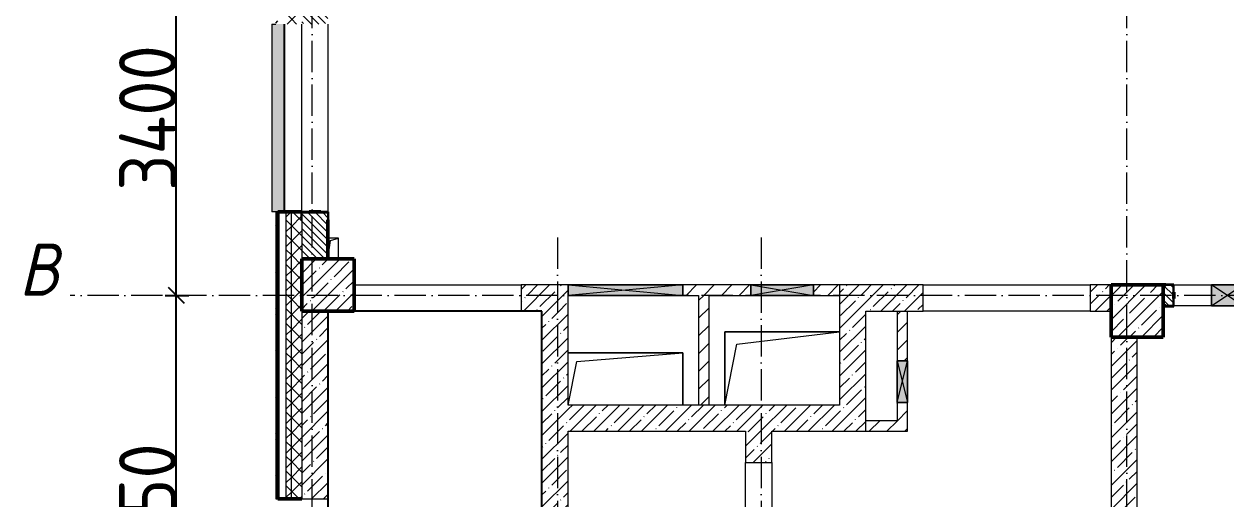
# Model space of a CAD drawing. Header units: millimetres. Extents: x -136833 to 49383, y -8033 to 344618.
# Drawn here: x -136544 to -125034, y 249828 to 254378 of the extents above; entities that cross this region are included whole.
import ezdxf

# ---------------------------------------------------------------- set-up
doc = ezdxf.new("R2010")
doc.units = ezdxf.units.MM
doc.linetypes.add('50_200_ШТРИХ_1Т_ш5_п1_п1_', pattern=[700, 500, -100, 0, -100])
for name, color, linetype, lineweight in [('A-____-____-DIMS', 7, 'Continuous', 9), ('A-DETL-GENF-OTLN', 7, 'Continuous', 9), ('A-FLOR-____-OTLN', 7, 'Continuous', 9), ('A-GENM-____-MCUT', 7, 'Continuous', 25), ('A-GENM-____-OTLN', 7, 'Continuous', 9), ('A-GENM-____-OTLN-1', 7, 'Continuous', 25), ('A-GLAZ-____-OTLN', 7, 'Continuous', 9), ('A-WALL-____-MCUT-1', 7, 'Continuous', 9), ('A-WALL-____-MCUT-2', 7, 'Continuous', 50), ('A-WALL-____-MCUT-3', 7, 'Continuous', 9), ('A-WALL-____-OTLN', 7, 'Continuous', 9), ('A-WALL-____-PATT-1', 7, 'Continuous', 9), ('A-WALL-FNSH-MCUT-1', 7, 'Continuous', 9), ('I-WALL-____-OTLN', 7, 'Continuous', 9), ('S-COLS-____-MCUT', 7, 'Continuous', 50), ('S-COLS-____-OTLN', 7, 'Continuous', 9), ('S-GRID-____-IDEN', 7, 'Continuous', 9), ('S-GRID-____-OTLN-1', 7, '50_200_ШТРИХ_1Т_ш5_п1_п1_', 9)]:
    doc.layers.add(name, color=color, linetype=linetype, lineweight=lineweight)
doc.layers.add('A-GLAZ-____-OTLN-1', color=7, linetype='Continuous', lineweight=9, true_color=0xc0c0c0)
doc.styles.add('ISOCPEUR_I', font='isocpeui.ttf', dxfattribs={"width": 0.9, "height": 2.5})
doc.styles.add('ISOCPEUR_I_9', font='isocpeui.ttf', dxfattribs={"width": 0.9, "height": 250})
doc.styles.add('СПДС', font='isocpeur.ttf', dxfattribs={"width": 0.9})
doc.dimstyles.new('ISO-2_5_0_9К_БОЛЬШОЙ_ОСИ', dxfattribs={"dimscale": 304.8, "dimtxt": 248.995294, "dimasz": 0.492126, "dimexe": 0.393701, "dimexo": 0, "dimgap": 0, "dimtad": 1, "dimdec": 0, "dimzin": 0, "dimdsep": 46, "dimtxsty": 'ISOCPEUR_I_9', "dimblk1": 'OBLIQUE', "dimblk2": 'OBLIQUE', "dimsah": 1, "dimcen": 0.09, "dimdle": 0.393701, "dimazin": 0, "dimtfac": 1, "dimtdec": 4, "dimtix": 1, "dimtmove": 0, "dimatfit": 3, "dimfxl": 1, "dimtvp": 1, "dimtolj": 1, "dimtzin": 0, "dimarcsym": 2})
pattern_1 = [(45, (-131434.41, 245796.49), (-114.0493, 114.0493), []), (45, (-131320.36, 245796.49), (-114.0493, 114.0493), [201.612, -40.322, 3.353, -36.97])]
pattern_2 = [(135, (-131434.413, 245796.486), (-35.35534, -35.35534), [])]
pattern_3 = [(45, (-131434.41, 245796.49), (-84.8528, 84.8528), [])]
pattern_4 = [(45, (-131434.41, 245796.49), (-70.7107, 70.7107), []), (135, (-131434.41, 245796.49), (-70.7107, -70.7107), [])]

# ---------------------------------------------------------------- blocks, each defined once
blk = doc.blocks.new('BSC_Колонна _Прямоугольная - 500х500-V83-АР1_План отверстий 2 этажа в осях 1-64_А-ГГ')
at = {"layer": 'S-COLS-____-OTLN'}
h = blk.add_hatch(dxfattribs=at)
h.set_pattern_fill('FP_112', color=256, style=0, pattern_type=2)
h.set_pattern_definition([(45, (-5550, -5831.04), (-114.0493, 114.0493), []), (45, (-5435.95, -5831.04), (-114.0493, 114.0493), [201.613, -40.323, 3.353, -36.97])])
h.paths.add_polyline_path([(-250, -250), (250, -250), (250, 250), (-250, 250)], flags=0)
at = {"layer": 'S-COLS-____-MCUT'}
for p, q in [((250, 250), (-250, 250)), ((-250, 250), (-250, -250)), ((250, -250), (250, 250)), ((-250, -250), (250, -250))]:
    blk.add_line(p, q, dxfattribs=at)
blk = doc.blocks.new('BSC_Колонна _Прямоугольная - 500х500-V138-АР1_План отверстий 2 этажа в осях 1-64_А-ГГ')
at = {"layer": 'S-COLS-____-OTLN'}
h = blk.add_hatch(dxfattribs=at)
h.set_pattern_fill('FP_168', color=256, style=0, pattern_type=2)
h.set_pattern_definition([(45, (2200, -6081.04), (-114.0493, 114.0493), []), (45, (2314.05, -6081.04), (-114.0493, 114.0493), [201.612, -40.322, 3.353, -36.97])])
h.paths.add_polyline_path([(-250, -250), (250, -250), (250, 250), (-250, 250)], flags=0)
at = {"layer": 'S-COLS-____-MCUT'}
for p, q in [((250, 250), (-250, 250)), ((-250, 250), (-250, -250)), ((250, -250), (250, 250)), ((-250, -250), (250, -250))]:
    blk.add_line(p, q, dxfattribs=at)
blk = doc.blocks.new('Фахверк_СКБ_Уголок - 250_2700-27497298-АР1_План отверстий 2 этажа в осях 1-64_А-ГГ')
at = {"layer": 'A-GENM-____-MCUT'}
for p, q in [((200, 181), (125, 181)), ((125, 181), (125, 106)), ((131, 106), (131, 175)), ((131, 175), (200, 175)), ((200, 175), (200, 181)), ((125, 106), (131, 106)), ((131, -6), (125, -6)), ((125, -6), (125, -81)), ((125, -81), (200, -81)), ((131, -75), (131, -6)), ((200, -75), (131, -75)), ((200, -81), (200, -75))]:
    blk.add_line(p, q, dxfattribs=at)
blk = doc.blocks.new('Фахверк_СКБ_Уголок - 200_3550_зеркало-28264001-АР1_План отверстий 2 этажа в осях 1-64_А-ГГ')
at = {"layer": 'A-GENM-____-MCUT'}
for p, q in [((200, 156), (125, 156)), ((125, 156), (125, 81)), ((131, 81), (131, 150)), ((131, 150), (200, 150)), ((200, 150), (200, 156)), ((125, 81), (131, 81)), ((131, 19), (125, 19)), ((125, 19), (125, -56)), ((131, -50), (131, 19)), ((125, -56), (200, -56)), ((200, -50), (131, -50)), ((200, -56), (200, -50))]:
    blk.add_line(p, q, dxfattribs=at)
blk = doc.blocks.new('AR_Отверстие прямоугольное _в плите_ - AR_Отверстие прямоугольное _в плите_-V159-АР1_План отверстий 2 этажа в осях 1-64_А-ГГ')
at = {"layer": 'A-GENM-____-OTLN'}
for p, q in [((50, 100), (-50, 100)), ((-50, -100), (-25, 75)), ((-25, 75), (50, 100)), ((50, -100), (50, 100))]:
    blk.add_line(p, q, dxfattribs=at)
blk = doc.blocks.new('AR_Отверстие прямоугольное _в плите_ - AR_Отверстие прямоугольное _в плите_-30552744-АР1_План отверстий 2 этажа в осях 1-64_А-ГГ')
at = {"layer": 'A-GENM-____-OTLN'}
for p, q in [((550, 350), (-550, 350)), ((-550, 350), (-550, -350)), ((-433, 233), (550, 350)), ((-550, -350), (-433, 233))]:
    blk.add_line(p, q, dxfattribs=at)
blk = doc.blocks.new('AR_Отверстие прямоугольное _в плите_ - AR_Отверстие прямоугольное _в плите_-30552508-АР1_План отверстий 2 этажа в осях 1-64_А-ГГ')
at = {"layer": 'A-GENM-____-OTLN'}
for p, q in [((550, 250), (-550, 250)), ((-467, 167), (550, 250)), ((550, -250), (550, 250)), ((-550, -250), (-467, 167))]:
    blk.add_line(p, q, dxfattribs=at)
blk = doc.blocks.new('Отлив_СКБ - Отлив витража_120_НВФ-31885689-АР1_План отверстий 2 этажа в осях 1-64_А-ГГ')
at = {"layer": 'A-GLAZ-____-OTLN-1'}
for points in [[(1800, 2), (1800, 120), (0, 120), (0, 2), (1103, 2)], [(1103, 0), (1800, 0), (1800, 2), (0, 2), (0, 0)]]:
    blk.add_hatch(color=256, dxfattribs=at).paths.add_polyline_path(points, flags=0)
at = {"layer": 'A-GLAZ-____-OTLN'}
for p, q in [((0, 83), (0, 120)), ((1800, 120), (0, 120)), ((1800, 120), (1800, 83)), ((0, 2), (1800, 2)), ((1800, 0), (0, 0))]:
    blk.add_line(p, q, dxfattribs=at)
blk = doc.blocks.new('AR_Отверстие прямоугольное _в стене__БезПР - AR_Отверстие прямоугольное _в стене__БезПР-36788922-АР1_План отверстий 2 этажа в осях 1-64_А-ГГ')
at = {"layer": 'A-GLAZ-____-OTLN'}
blk.add_hatch(color=256, dxfattribs=at).paths.add_polyline_path([(300, -50), (300, 50), (-300, 50), (-300, -50)], flags=0)
at = {"layer": 'A-DETL-GENF-OTLN'}
for p, q in [((-300, -50), (-300, 50)), ((-300, 50), (300, 50)), ((300, 50), (-300, -50)), ((-300, 50), (300, -50)), ((300, 50), (-300, 50)), ((-300, 50), (-300, -50)), ((300, 50), (300, -50)), ((300, -50), (300, 50)), ((300, -50), (-300, -50)), ((-300, -50), (300, -50))]:
    blk.add_line(p, q, dxfattribs=at)
at = {"layer": 'A-GLAZ-____-OTLN'}
blk.add_line((300, 50), (-300, 50), dxfattribs=at)
blk = doc.blocks.new('AR_Отверстие прямоугольное _в стене__БезПР - AR_Отверстие прямоугольное _в стене__БезПР-36428349-АР1_План отверстий 2 этажа в осях 1-64_А-ГГ')
at = {"layer": 'A-GLAZ-____-OTLN'}
blk.add_hatch(color=256, dxfattribs=at).paths.add_polyline_path([(-150, 100), (-150, -100), (150, -100), (150, 100)], flags=0)
at = {"layer": 'A-DETL-GENF-OTLN'}
for p, q in [((-150, -100), (-150, 100)), ((-150, 100), (150, 100)), ((150, 100), (-150, -100)), ((-150, 100), (150, -100)), ((150, 100), (-150, 100)), ((-150, 100), (-150, -100)), ((150, 100), (150, -100)), ((150, -100), (150, 100)), ((150, -100), (-150, -100)), ((-150, -100), (150, -100))]:
    blk.add_line(p, q, dxfattribs=at)
at = {"layer": 'A-GLAZ-____-OTLN'}
blk.add_line((150, 100), (-150, 100), dxfattribs=at)
blk = doc.blocks.new('AR_Отверстие прямоугольное _в стене_ - AR_Отверстие прямоугольное _в стене__ОВ-36990253-АР1_План отверстий 2 этажа в осях 1-64_А-ГГ')
at = {"layer": 'A-GLAZ-____-OTLN'}
blk.add_hatch(color=256, dxfattribs=at).paths.add_polyline_path([(550, -50), (550, 50), (-550, 50), (-550, -50)], flags=0)
at = {"layer": 'A-DETL-GENF-OTLN'}
for p, q in [((-550, -50), (-550, 50)), ((-550, 50), (550, 50)), ((550, 50), (-550, -50)), ((-550, 50), (550, -50)), ((550, 50), (-550, 50)), ((-550, 50), (-550, -50)), ((550, 50), (550, -50)), ((550, -50), (550, 50)), ((550, -50), (-550, -50)), ((-550, -50), (550, -50))]:
    blk.add_line(p, q, dxfattribs=at)
blk = doc.blocks.new('AR_Отверстие прямоугольное _в стене_ - AR_Отверстие прямоугольное _в стене__ОВ-36989221-АР1_План отверстий 2 этажа в осях 1-64_А-ГГ')
at = {"layer": 'A-GLAZ-____-OTLN'}
blk.add_hatch(color=256, dxfattribs=at).paths.add_polyline_path([(-200, -50), (200, -50), (200, 50), (-200, 50)], flags=0)
at = {"layer": 'A-DETL-GENF-OTLN'}
for p, q in [((-200, -50), (-200, 50)), ((-200, 50), (200, 50)), ((200, 50), (-200, -50)), ((-200, 50), (200, -50)), ((200, 50), (-200, 50)), ((-200, 50), (-200, -50)), ((200, 50), (200, -50)), ((200, -50), (200, 50)), ((200, -50), (-200, -50)), ((-200, -50), (200, -50))]:
    blk.add_line(p, q, dxfattribs=at)
blk = doc.blocks.new('_Oblique')
at = {"color": 0, "linetype": 'ByBlock', "lineweight": -2}
blk.add_line((-0.5, -0.5), (0.5, 0.5), dxfattribs=at)
blk = doc.blocks.new('*D2086')
at = {"layer": 'A-____-____-DIMS', "color": 0, "lineweight": -2, "transparency": 16777216}
for p, q in [((280119, -85152), (280119, -80762)), ((280013, -80882), (280239, -80882)), ((280013, -85032), (280239, -85032))]:
    blk.add_line(p, q, dxfattribs=at)
at = {"layer": 'Defpoints', "color": 0, "transparency": 16777216}
for p in [(280013, -80882), (280119, -80882), (280013, -85032)]:
    blk.add_point(p, dxfattribs=at)
at = {"layer": 'A-____-____-DIMS', "color": 0, "lineweight": -2, "transparency": 16777216, "xscale": 150, "yscale": 150, "zscale": 150}
for p, rotation in [((280119, -80882), 90), ((280119, -85032), 270)]:
    blk.add_blockref('_Oblique', p, dxfattribs=dict(at, rotation=rotation))
at = {"layer": 'A-____-____-DIMS', "color": 0, "transparency": 16777216, "insert": (279845, -82957), "char_height": 548.6, "attachment_point": 5, "rotation": 90, "style": 'СПДС'}
blk.add_mtext('\\A1;4150', dxfattribs=at)
blk = doc.blocks.new('*D2087')
at = {"layer": 'A-____-____-DIMS', "color": 0, "lineweight": -2, "transparency": 16777216}
for p, q in [((280119, -81002), (280119, -77362)), ((280013, -77482), (280239, -77482)), ((280013, -80882), (280239, -80882))]:
    blk.add_line(p, q, dxfattribs=at)
at = {"layer": 'Defpoints', "color": 0, "transparency": 16777216}
for p in [(280013, -77482), (280119, -77482), (280013, -80882)]:
    blk.add_point(p, dxfattribs=at)
at = {"layer": 'A-____-____-DIMS', "color": 0, "lineweight": -2, "transparency": 16777216, "xscale": 150, "yscale": 150, "zscale": 150}
for p, rotation in [((280119, -77482), 90), ((280119, -80882), 270)]:
    blk.add_blockref('_Oblique', p, dxfattribs=dict(at, rotation=rotation))
at = {"layer": 'A-____-____-DIMS', "color": 0, "transparency": 16777216, "insert": (279845, -79182), "char_height": 548.6, "attachment_point": 5, "rotation": 90, "style": 'СПДС'}
blk.add_mtext('\\A1;3400', dxfattribs=at)
blk = doc.blocks.new('3эт')
at = {"layer": 'S-GRID-____-OTLN-1', "color": 251, "ltscale": 0.6, "true_color": 0x636466}
for p, q in [((281420.7, -91346.1), (281420.7, -36982.5)), ((289220.7, -91346.1), (289220.7, -36982.5)), ((283770.7, -80328.4), (283770.7, -91346.1)), ((285720.7, -80328.4), (285720.7, -91346.1)), ((374089.5, -80882.4), (279101.9, -80882.4))]:
    blk.add_line(p, q, dxfattribs=at)
at = {"layer": 'S-GRID-____-IDEN', "insert": (278611.9, -80385.4), "char_height": 500, "width": 223.671, "attachment_point": 1, "style": 'ISOCPEUR_I'}
blk.add_mtext('\\fISOCPEUR|b0|i1|c204|p34|;\\W.9;В', dxfattribs=at)
at = {"layer": 'A-____-____-DIMS'}
for base, p1, p2, override, picture, middle in [((280119.3, -77482.4), (280013.2, -80882.4), (280013.2, -77482.4), {"dimtxt": 1.8, "dimpost": '<>', "dimtxsty": 'СПДС', "dimfxl": 3400}, '*D2087', (279845, -79182.4)), ((280119.3, -80882.4), (280013.2, -85032.4), (280013.2, -80882.4), {"dimtxt": 1.8, "dimpost": '<>', "dimtxsty": 'СПДС', "dimfxl": 4150}, '*D2086', (279845, -82957.4))]:
    dim = blk.add_linear_dim(base=base, p1=p1, p2=p2, angle=90, dimstyle='ISO-2_5_0_9К_БОЛЬШОЙ_ОСИ', override=override, dxfattribs=at)
    dim.commit()
    dim.dimension.update_dxf_attribs({"geometry": picture, "text_midpoint": middle})

msp = doc.modelspace()

# ---------------------------------------------------------------- hatches: boundary and pattern name
at = {"layer": 'A-WALL-____-PATT-1'}
h = msp.add_hatch(dxfattribs=at)
h.set_pattern_fill('FP_3', color=256, style=0, pattern_type=2)
h.set_pattern_definition([(45, (-131434.41, 245796.49), (-85.5366, 85.5366), []), (45, (-131377.39, 245796.49), (-85.5366, 85.5366), [])])
h.paths.add_polyline_path([(-134134.4, 243627.5), (-134114.4, 243627.5), (-134114.4, 248027.5), (-134134.4, 248027.5), (-134134.4, 246532.4)], flags=0)
h.paths.add_polyline_path([(-134134.4, 249827.5), (-134114.4, 249827.5), (-134114.4, 252577.5), (-134134.4, 252577.5), (-134134.4, 249972.4)], flags=0)
h.paths.add_polyline_path([(-134114.4, 254377.5), (-134114.4, 255292.5), (-134134.4, 255292.5), (-134134.4, 254377.5)], flags=0)
h = msp.add_hatch(dxfattribs=at)
h.set_pattern_fill('FP_1', color=256, style=0, pattern_type=2)
h.set_pattern_definition(pattern_4)
h.paths.add_polyline_path([(-134034.4, 243727.5), (-133984.4, 243727.5), (-133984.4, 248027.5), (-134034.4, 248027.5), (-134034.4, 246532.4)], flags=0)
h.paths.add_polyline_path([(-133984.4, 249827.5), (-133984.4, 252577.5), (-134034.4, 252577.5), (-134034.4, 249827.5)], flags=0)
h.paths.add_polyline_path([(-133984.4, 254377.5), (-133984.4, 255312.5), (-134034.4, 255312.5), (-134034.4, 254377.5)], flags=0)
h = msp.add_hatch(dxfattribs=at)
h.set_pattern_fill('FP_1', color=256, style=0, pattern_type=2)
h.set_pattern_definition(pattern_4)
h.paths.add_polyline_path([(-133984.4, 243777.5), (-133884.4, 243777.5), (-133884.4, 248027.5), (-133984.4, 248027.5), (-133984.4, 246532.4)], flags=0)
h.paths.add_polyline_path([(-133884.4, 249827.5), (-133884.4, 252502.5), (-133890.4, 252502.5), (-133890.4, 252577.5), (-133984.4, 252577.5), (-133984.4, 249827.5)], flags=0)
h.paths.add_polyline_path([(-133890.4, 254377.5), (-133890.4, 254452.5), (-133884.4, 254452.5), (-133884.4, 255312.5), (-133984.4, 255312.5), (-133984.4, 254377.5)], flags=0)
h = msp.add_hatch(dxfattribs=at)
h.set_pattern_fill('FP_6', color=256, style=0, pattern_type=2)
h.set_pattern_definition(pattern_2)
h.paths.add_polyline_path([(-133884.4, 252127.5), (-133634.4, 252127.5), (-133634.4, 252571.5), (-133703.4, 252571.5), (-133703.4, 252577.5), (-133815.4, 252577.5), (-133815.4, 252571.5), (-133884.4, 252571.5), (-133884.4, 252502.5)], flags=0)
h.paths.add_polyline_path([(-133815.4, 254377.5), (-133703.4, 254377.5), (-133703.4, 254383.5), (-133634.4, 254383.5), (-133634.4, 254777.5), (-133884.4, 254777.5), (-133884.4, 254383.5), (-133815.4, 254383.5)], flags=0)
h = msp.add_hatch(dxfattribs=at)
h.set_pattern_fill('FP_25', color=256, style=0, pattern_type=2)
h.set_pattern_definition(pattern_1)
h.paths.add_polyline_path([(-131784.4, 251627.5), (-131334.4, 251627.5), (-131334.4, 251877.5), (-131784.4, 251877.5)], flags=0)
h = msp.add_hatch(dxfattribs=at)
h.set_pattern_fill('FP_4', color=256, style=0, pattern_type=2)
h.set_pattern_definition(pattern_3)
h.paths.add_polyline_path([(-128984.4, 251777.5), (-128734.4, 251777.5), (-128734.4, 251877.5), (-128984.4, 251877.5), (-128984.4, 251857.5)], flags=0)
h.paths.add_polyline_path([(-130234.4, 251777.5), (-129584.4, 251777.5), (-129584.4, 251877.5), (-130234.4, 251877.5), (-130234.4, 251789.5)], flags=0)
h = msp.add_hatch(dxfattribs=at)
h.set_pattern_fill('FP_25', color=256, style=0, pattern_type=2)
h.set_pattern_definition(pattern_1)
h.paths.add_polyline_path([(-128484.4, 250727.5), (-128484.4, 251877.5), (-128734.4, 251877.5), (-128734.4, 250727.5)], flags=0)
h = msp.add_hatch(dxfattribs=at)
h.set_pattern_fill('FP_25', color=256, style=0, pattern_type=2)
h.set_pattern_definition(pattern_1)
h.paths.add_polyline_path([(-126134.4, 251627.5), (-126134.4, 251877.5), (-126334.4, 251877.5), (-126334.4, 251627.5)], flags=0)
h.paths.add_polyline_path([(-128484.4, 251627.5), (-127934.4, 251627.5), (-127934.4, 251877.5), (-128484.4, 251877.5)], flags=0)
h = msp.add_hatch(dxfattribs=at)
h.set_pattern_fill('FP_6', color=256, style=0, pattern_type=2)
h.set_pattern_definition(pattern_2)
h.paths.add_polyline_path([(-121559.4, 251677.5), (-121034.4, 251677.5), (-121034.4, 251877.5), (-121628.4, 251877.5), (-121628.4, 251808.5), (-121634.4, 251808.5), (-121634.4, 251746.5), (-121628.4, 251746.5), (-121628.4, 251677.5)], flags=0)
h.paths.add_polyline_path([(-122790.4, 251677.5), (-122790.4, 251746.5), (-122784.4, 251746.5), (-122784.4, 251808.5), (-122790.4, 251808.5), (-122790.4, 251877.5), (-124378.4, 251876.8), (-124378.4, 251808.5), (-124384.4, 251808.5), (-124384.4, 251746.5), (-124378.4, 251746.5), (-124378.2, 251677.5), (-122859.4, 251677.5)], flags=0)
h.paths.add_polyline_path([(-125540.4, 251677.5), (-125540.4, 251746.5), (-125534.4, 251746.5), (-125534.4, 251808.5), (-125540.4, 251808.5), (-125540.4, 251877.5), (-125634.4, 251877.5), (-125634.4, 251677.5), (-125609.4, 251677.5)], flags=0)
h = msp.add_hatch(dxfattribs=at)
h.set_pattern_fill('FP_4', color=256, style=0, pattern_type=2)
h.set_pattern_definition(pattern_3)
h.paths.add_polyline_path([(-129984.4, 250727.5), (-129984.4, 251777.5), (-130084.4, 251777.5), (-130084.4, 250727.5)], flags=0)
h = msp.add_hatch(dxfattribs=at)
h.set_pattern_fill('FP_25', color=256, style=0, pattern_type=2)
h.set_pattern_definition(pattern_1)
h.paths.add_polyline_path([(-133884.4, 243877.5), (-133634.4, 243877.5), (-133634.4, 248027.5), (-133884.4, 248027.5), (-133884.4, 246532.4)], flags=0)
h.paths.add_polyline_path([(-133634.4, 249827.5), (-133634.4, 251627.5), (-133884.4, 251627.5), (-133884.4, 249827.5)], flags=0)
h = msp.add_hatch(dxfattribs=at)
h.set_pattern_fill('FP_25', color=256, style=0, pattern_type=2)
h.set_pattern_definition(pattern_1)
h.paths.add_polyline_path([(-131448.1, 247527.5), (-131334.4, 247527.5), (-131334.4, 251627.5), (-131584.4, 251627.5), (-131584.4, 247527.5)], flags=0)
h = msp.add_hatch(dxfattribs=at)
h.set_pattern_fill('FP_4', color=256, style=0, pattern_type=2)
h.set_pattern_definition(pattern_3)
h.paths.add_polyline_path([(-128084.4, 250477.5), (-128084.4, 250752.5), (-128184.4, 250752.5), (-128184.4, 250477.5)], flags=0)
h.paths.add_polyline_path([(-128084.4, 251152.5), (-128084.4, 251627.5), (-128184.4, 251627.5), (-128184.4, 251152.5), (-128129.7, 251152.5)], flags=0)
h = msp.add_hatch(dxfattribs=at)
h.set_pattern_fill('FP_25', color=256, style=0, pattern_type=2)
h.set_pattern_definition(pattern_1)
h.paths.add_polyline_path([(-125884.4, 247777.5), (-125884.4, 251377.5), (-126134.4, 251377.5), (-126134.4, 247777.5)], flags=0)
h = msp.add_hatch(dxfattribs=at)
h.set_pattern_fill('FP_25', color=256, style=0, pattern_type=2)
h.set_pattern_definition(pattern_1)
h.paths.add_polyline_path([(-128484.4, 250477.5), (-128484.4, 250727.5), (-131334.4, 250727.5), (-131334.4, 250477.5), (-129384.4, 250477.5)], flags=0)
h = msp.add_hatch(dxfattribs=at)
h.set_pattern_fill('FP_4', color=256, style=0, pattern_type=2)
h.set_pattern_definition(pattern_3)
h.paths.add_polyline_path([(-128184.4, 250477.5), (-128184.4, 250577.5), (-128484.4, 250577.5), (-128484.4, 250477.5)], flags=0)
h = msp.add_hatch(dxfattribs=at)
h.set_pattern_fill('FP_25', color=256, style=0, pattern_type=2)
h.set_pattern_definition(pattern_1)
h.paths.add_polyline_path([(-129634.4, 247777.5), (-129384.4, 247777.5), (-129384.4, 248827.5), (-129634.4, 248827.5)], flags=0)
h.paths.add_polyline_path([(-129384.4, 250177.5), (-129384.4, 250477.5), (-129634.4, 250477.5), (-129634.4, 250177.5)], flags=0)

# ---------------------------------------------------------------- linework, layer by layer
msp.add_lwpolyline([(-131584.4, 251627.5), (-133634.4, 251627.5), (-133634.4, 244127.5), (-131584.4, 244127.5)], close=True)
at = {"layer": 'A-FLOR-____-OTLN'}
for p, q in [((-129834.4, 251427.5), (-128734.4, 251427.5)), ((-129834.4, 250727.5), (-129834.4, 251427.5)), ((-131334.4, 251227.5), (-130234.4, 251227.5)), ((-130234.4, 251227.5), (-130234.4, 250727.5))]:
    msp.add_line(p, q, dxfattribs=at)
at = {"layer": 'A-WALL-____-MCUT-1'}
for p, q in [((-131334.4, 251877.5), (-131784.4, 251877.5)), ((-131784.4, 251877.5), (-131784.4, 251627.5)), ((-128734.4, 251877.5), (-128734.4, 250727.5)), ((-127934.4, 251877.5), (-128734.4, 251877.5)), ((-127934.4, 251627.5), (-127934.4, 251877.5)), ((-126134.4, 251877.5), (-126334.4, 251877.5)), ((-126334.4, 251877.5), (-126334.4, 251627.5)), ((-131334.4, 250727.5), (-131334.4, 251777.5)), ((-133884.4, 251627.5), (-133884.4, 249827.5)), ((-133634.4, 249827.5), (-133634.4, 251627.5)), ((-131784.4, 251627.5), (-131584.4, 251627.5)), ((-131584.4, 251627.5), (-131584.4, 247527.5)), ((-128484.4, 250477.5), (-128484.4, 251627.5)), ((-128484.4, 251627.5), (-127934.4, 251627.5)), ((-126334.4, 251627.5), (-126134.4, 251627.5)), ((-126134.4, 251377.5), (-126134.4, 248387.5)), ((-125884.4, 244377.5), (-125884.4, 251377.5)), ((-128734.4, 250727.5), (-131334.4, 250727.5)), ((-131334.4, 247777.5), (-131334.4, 250477.5)), ((-131334.4, 250477.5), (-129634.4, 250477.5)), ((-129634.4, 250477.5), (-129634.4, 250177.5)), ((-129384.4, 250477.5), (-128484.4, 250477.5)), ((-129384.4, 250177.5), (-129384.4, 250477.5)), ((-129634.4, 250177.5), (-129384.4, 250177.5)), ((-133884.4, 249827.5), (-133634.4, 249827.5))]:
    msp.add_line(p, q, dxfattribs=at)
at = {"layer": 'A-WALL-____-MCUT-2'}
for p, q in [((-134114.4, 249827.5), (-134114.4, 252577.5)), ((-133890.4, 252577.5), (-134114.4, 252577.5)), ((-133703.4, 252577.5), (-133815.4, 252577.5)), ((-133634.4, 252127.5), (-133634.4, 252502.5)), ((-125609.4, 251877.5), (-125634.4, 251877.5)), ((-125534.4, 251746.5), (-125534.4, 251808.5)), ((-125634.4, 251677.5), (-125609.4, 251677.5)), ((-134114.4, 249827.5), (-133884.4, 249827.5))]:
    msp.add_line(p, q, dxfattribs=at)
at = {"layer": 'A-WALL-____-MCUT-3'}
for p, q in [((-134034.4, 249827.5), (-134034.4, 252577.5)), ((-133984.4, 249827.5), (-133984.4, 252577.5)), ((-133884.4, 252502.5), (-133884.4, 252127.5))]:
    msp.add_line(p, q, dxfattribs=at)
at = {"layer": 'A-WALL-____-OTLN'}
for p, q in [((-133884.4, 252577.5), (-133884.4, 254377.5)), ((-133634.4, 254377.5), (-133634.4, 252577.5)), ((-133384.4, 251877.5), (-131784.4, 251877.5)), ((-127934.4, 251877.5), (-126334.4, 251877.5)), ((-131784.4, 251627.5), (-133384.4, 251627.5)), ((-126334.4, 251627.5), (-127934.4, 251627.5)), ((-129634.4, 248827.5), (-129634.4, 250177.5)), ((-129384.4, 250177.5), (-129384.4, 248827.5)), ((-133634.4, 249827.5), (-133634.4, 248027.5))]:
    msp.add_line(p, q, dxfattribs=at)
at = {"layer": 'A-WALL-FNSH-MCUT-1'}
for p, q in [((-134134.4, 252577.5), (-134134.4, 249827.5)), ((-134114.4, 252577.5), (-134134.4, 252577.5)), ((-129584.4, 251877.5), (-130234.4, 251877.5)), ((-128734.4, 251877.5), (-128984.4, 251877.5)), ((-130234.4, 251777.5), (-130084.4, 251777.5)), ((-130084.4, 251777.5), (-130084.4, 250727.5)), ((-129984.4, 251777.5), (-129584.4, 251777.5)), ((-129984.4, 250727.5), (-129984.4, 251777.5)), ((-128984.4, 251777.5), (-128734.4, 251777.5)), ((-128184.4, 251627.5), (-128184.4, 251152.5)), ((-128084.4, 251152.5), (-128084.4, 251627.5)), ((-128184.4, 250752.5), (-128184.4, 250577.5)), ((-128084.4, 250477.5), (-128084.4, 250752.5)), ((-128184.4, 250577.5), (-128484.4, 250577.5)), ((-128484.4, 250477.5), (-128084.4, 250477.5)), ((-134134.4, 249827.5), (-134114.4, 249827.5))]:
    msp.add_line(p, q, dxfattribs=at)
at = {"layer": 'I-WALL-____-OTLN'}
for p, q in [((-125534.4, 251877.5), (-125174.4, 251877.5)), ((-125174.4, 251677.5), (-125534.4, 251677.5))]:
    msp.add_line(p, q, dxfattribs=at)

# ---------------------------------------------------------------- block references
msp.add_blockref('3эт', (-415205.1, 332659.9))
at = {"layer": 'A-GENM-____-OTLN'}
for name, p in [('AR_Отверстие прямоугольное _в плите_ - AR_Отверстие прямоугольное _в плите_-V159-АР1_План отверстий 2 этажа в осях 1-64_А-ГГ', (-133584.4, 252227.5)), ('AR_Отверстие прямоугольное _в плите_ - AR_Отверстие прямоугольное _в плите_-30552744-АР1_План отверстий 2 этажа в осях 1-64_А-ГГ', (-129284.4, 251077.5)), ('AR_Отверстие прямоугольное _в плите_ - AR_Отверстие прямоугольное _в плите_-30552508-АР1_План отверстий 2 этажа в осях 1-64_А-ГГ', (-130784.4, 250977.5))]:
    msp.add_blockref(name, p, dxfattribs=at)
at = {"layer": 'A-GENM-____-OTLN-1'}
for name, p, rotation in [('Фахверк_СКБ_Уголок - 250_2700-27497298-АР1_План отверстий 2 этажа в осях 1-64_А-ГГ', (-133809.4, 252702.5), 269.9999999999999), ('Фахверк_СКБ_Уголок - 200_3550_зеркало-28264001-АР1_План отверстий 2 этажа в осях 1-64_А-ГГ', (-125409.4, 251827.5), 180)]:
    msp.add_blockref(name, p, dxfattribs=dict(at, rotation=rotation))
at = {"layer": 'A-GLAZ-____-OTLN'}
for name, p, rotation in [('Отлив_СКБ - Отлив витража_120_НВФ-31885689-АР1_План отверстий 2 этажа в осях 1-64_А-ГГ', (-134051.4, 252577.5), 90), ('AR_Отверстие прямоугольное _в стене__БезПР - AR_Отверстие прямоугольное _в стене__БезПР-36428349-АР1_План отверстий 2 этажа в осях 1-64_А-ГГ', (-125024.4, 251777.5), 180), ('AR_Отверстие прямоугольное _в стене_ - AR_Отверстие прямоугольное _в стене__ОВ-36989221-АР1_План отверстий 2 этажа в осях 1-64_А-ГГ', (-128134.4, 250952.5), 89.99999999999993)]:
    msp.add_blockref(name, p, dxfattribs=dict(at, rotation=rotation))
for name, p in [('AR_Отверстие прямоугольное _в стене_ - AR_Отверстие прямоугольное _в стене__ОВ-36990253-АР1_План отверстий 2 этажа в осях 1-64_А-ГГ', (-130784.4, 251827.5)), ('AR_Отверстие прямоугольное _в стене__БезПР - AR_Отверстие прямоугольное _в стене__БезПР-36788922-АР1_План отверстий 2 этажа в осях 1-64_А-ГГ', (-129284.4, 251827.5))]:
    msp.add_blockref(name, p, dxfattribs=at)
at = {"layer": 'S-COLS-____-OTLN'}
for name, p in [('BSC_Колонна _Прямоугольная - 500х500-V138-АР1_План отверстий 2 этажа в осях 1-64_А-ГГ', (-133634.4, 251877.5)), ('BSC_Колонна _Прямоугольная - 500х500-V83-АР1_План отверстий 2 этажа в осях 1-64_А-ГГ', (-125884.4, 251627.5))]:
    msp.add_blockref(name, p, dxfattribs=at)

doc.saveas('drawing.dxf')
